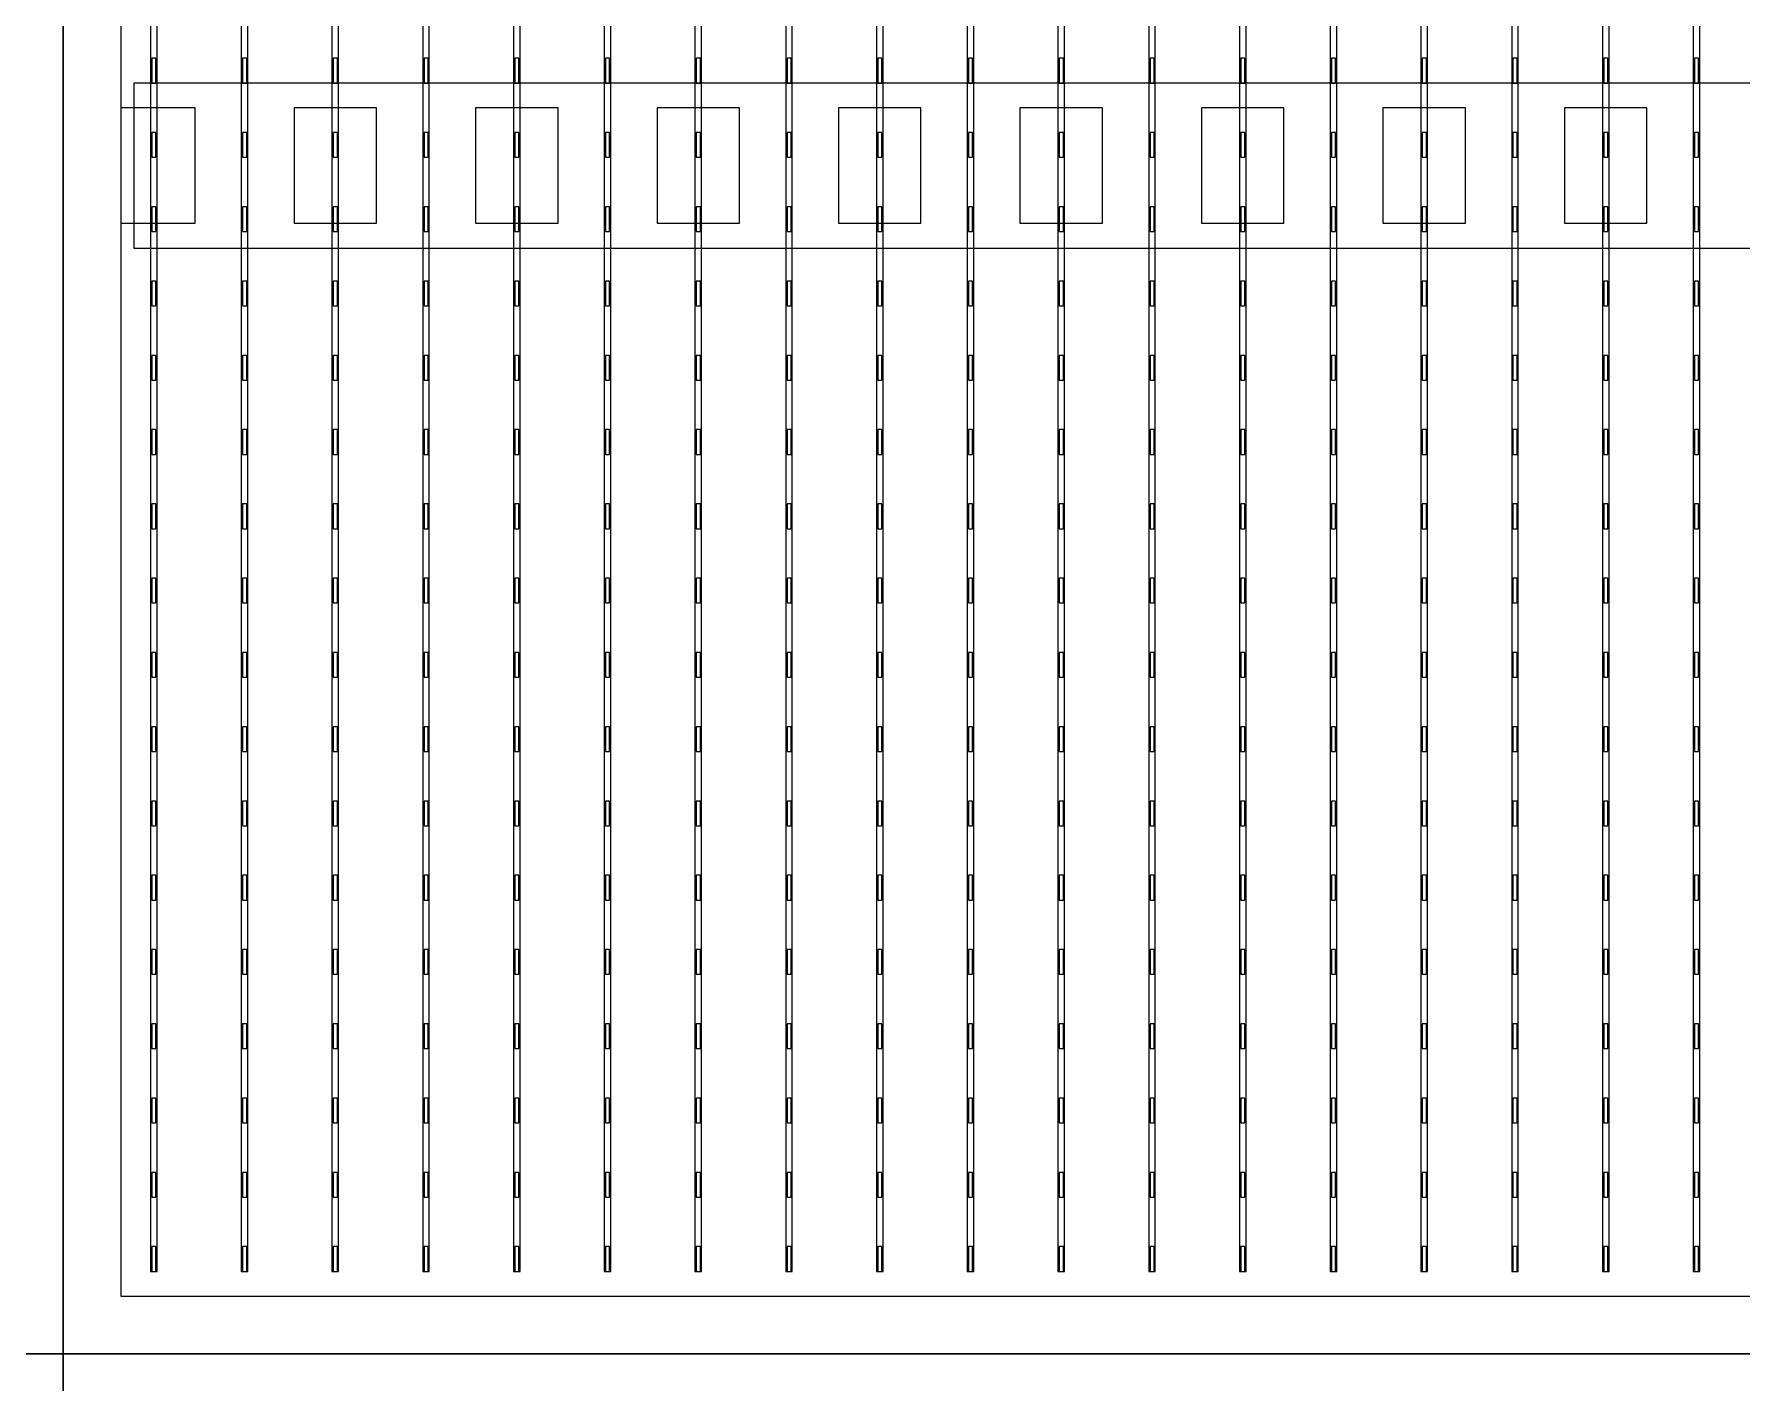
# Model space of a CAD drawing. Header units: millimetres. Extents: x -18 to 142, y -7 to 153.
# Drawn here: x 41.09 to 51.44, y 124.72 to 132.9 of the extents above; entities that cross this region are included whole.
import ezdxf

# ---------------------------------------------------------------- set-up
doc = ezdxf.new("R2010")
doc.units = ezdxf.units.MM
for name, color, linetype in [('BUSBARS', 3, 'Continuous'), ('CELLS', 5, 'Continuous'), ('CONTACT_PADS', 2, 'Continuous'), ('DICING', 4, 'Continuous'), ('FINGERS', 1, 'Continuous'), ('INSULATION', 2, 'Continuous')]:
    doc.layers.add(name, color=color, linetype=linetype)

msp = doc.modelspace()

# ---------------------------------------------------------------- linework, layer by layer
at = {"layer": 'BUSBARS'}
msp.add_lwpolyline([(61.74, 131.6), (61.74, 132.6), (41.7, 132.6), (41.7, 131.6), (61.74, 131.6)], close=True, dxfattribs=at)
at = {"layer": 'CELLS'}
for points in [[(41.27, 124.9), (41.27, 145.8), (20.37, 145.8), (20.37, 124.9), (41.27, 124.9)], [(62.17, 124.9), (62.17, 145.8), (41.27, 145.8), (41.27, 124.9), (62.17, 124.9)], [(41.27, 104), (41.27, 124.9), (20.37, 124.9), (20.37, 104), (41.27, 104)], [(62.17, 104), (62.17, 124.9), (41.27, 124.9), (41.27, 104), (62.17, 104)]]:
    msp.add_lwpolyline(points, close=True, dxfattribs=at)
at = {"layer": 'CONTACT_PADS'}
for points in [[(41.833, 132.6), (41.833, 132.75), (41.808, 132.75), (41.808, 132.6), (41.833, 132.6)], [(42.383, 132.6), (42.383, 132.75), (42.358, 132.75), (42.358, 132.6), (42.383, 132.6)], [(42.933, 132.6), (42.933, 132.75), (42.908, 132.75), (42.908, 132.6), (42.933, 132.6)], [(43.483, 132.6), (43.483, 132.75), (43.458, 132.75), (43.458, 132.6), (43.483, 132.6)], [(44.033, 132.6), (44.033, 132.75), (44.008, 132.75), (44.008, 132.6), (44.033, 132.6)], [(44.583, 132.6), (44.583, 132.75), (44.558, 132.75), (44.558, 132.6), (44.583, 132.6)], [(45.133, 132.6), (45.133, 132.75), (45.108, 132.75), (45.108, 132.6), (45.133, 132.6)], [(45.683, 132.6), (45.683, 132.75), (45.658, 132.75), (45.658, 132.6), (45.683, 132.6)], [(46.233, 132.6), (46.233, 132.75), (46.208, 132.75), (46.208, 132.6), (46.233, 132.6)], [(46.783, 132.6), (46.783, 132.75), (46.758, 132.75), (46.758, 132.6), (46.783, 132.6)], [(47.333, 132.6), (47.333, 132.75), (47.308, 132.75), (47.308, 132.6), (47.333, 132.6)], [(47.883, 132.6), (47.883, 132.75), (47.858, 132.75), (47.858, 132.6), (47.883, 132.6)], [(48.433, 132.6), (48.433, 132.75), (48.408, 132.75), (48.408, 132.6), (48.433, 132.6)], [(48.983, 132.6), (48.983, 132.75), (48.958, 132.75), (48.958, 132.6), (48.983, 132.6)], [(49.533, 132.6), (49.533, 132.75), (49.508, 132.75), (49.508, 132.6), (49.533, 132.6)], [(50.083, 132.6), (50.083, 132.75), (50.058, 132.75), (50.058, 132.6), (50.083, 132.6)], [(50.633, 132.6), (50.633, 132.75), (50.608, 132.75), (50.608, 132.6), (50.633, 132.6)], [(51.183, 132.6), (51.183, 132.75), (51.158, 132.75), (51.158, 132.6), (51.183, 132.6)], [(41.833, 132.15), (41.833, 132.3), (41.808, 132.3), (41.808, 132.15), (41.833, 132.15)], [(42.383, 132.15), (42.383, 132.3), (42.358, 132.3), (42.358, 132.15), (42.383, 132.15)], [(42.933, 132.15), (42.933, 132.3), (42.908, 132.3), (42.908, 132.15), (42.933, 132.15)], [(43.483, 132.15), (43.483, 132.3), (43.458, 132.3), (43.458, 132.15), (43.483, 132.15)], [(44.033, 132.15), (44.033, 132.3), (44.008, 132.3), (44.008, 132.15), (44.033, 132.15)], [(44.583, 132.15), (44.583, 132.3), (44.558, 132.3), (44.558, 132.15), (44.583, 132.15)], [(45.133, 132.15), (45.133, 132.3), (45.108, 132.3), (45.108, 132.15), (45.133, 132.15)], [(45.683, 132.15), (45.683, 132.3), (45.658, 132.3), (45.658, 132.15), (45.683, 132.15)], [(46.233, 132.15), (46.233, 132.3), (46.208, 132.3), (46.208, 132.15), (46.233, 132.15)], [(46.783, 132.15), (46.783, 132.3), (46.758, 132.3), (46.758, 132.15), (46.783, 132.15)], [(47.333, 132.15), (47.333, 132.3), (47.308, 132.3), (47.308, 132.15), (47.333, 132.15)], [(47.883, 132.15), (47.883, 132.3), (47.858, 132.3), (47.858, 132.15), (47.883, 132.15)], [(48.433, 132.15), (48.433, 132.3), (48.408, 132.3), (48.408, 132.15), (48.433, 132.15)], [(48.983, 132.15), (48.983, 132.3), (48.958, 132.3), (48.958, 132.15), (48.983, 132.15)], [(49.533, 132.15), (49.533, 132.3), (49.508, 132.3), (49.508, 132.15), (49.533, 132.15)], [(50.083, 132.15), (50.083, 132.3), (50.058, 132.3), (50.058, 132.15), (50.083, 132.15)], [(50.633, 132.15), (50.633, 132.3), (50.608, 132.3), (50.608, 132.15), (50.633, 132.15)], [(51.183, 132.15), (51.183, 132.3), (51.158, 132.3), (51.158, 132.15), (51.183, 132.15)], [(41.833, 131.7), (41.833, 131.85), (41.808, 131.85), (41.808, 131.7), (41.833, 131.7)], [(42.383, 131.7), (42.383, 131.85), (42.358, 131.85), (42.358, 131.7), (42.383, 131.7)], [(42.933, 131.7), (42.933, 131.85), (42.908, 131.85), (42.908, 131.7), (42.933, 131.7)], [(43.483, 131.7), (43.483, 131.85), (43.458, 131.85), (43.458, 131.7), (43.483, 131.7)], [(44.033, 131.7), (44.033, 131.85), (44.008, 131.85), (44.008, 131.7), (44.033, 131.7)], [(44.583, 131.7), (44.583, 131.85), (44.558, 131.85), (44.558, 131.7), (44.583, 131.7)], [(45.133, 131.7), (45.133, 131.85), (45.108, 131.85), (45.108, 131.7), (45.133, 131.7)], [(45.683, 131.7), (45.683, 131.85), (45.658, 131.85), (45.658, 131.7), (45.683, 131.7)], [(46.233, 131.7), (46.233, 131.85), (46.208, 131.85), (46.208, 131.7), (46.233, 131.7)], [(46.783, 131.7), (46.783, 131.85), (46.758, 131.85), (46.758, 131.7), (46.783, 131.7)], [(47.333, 131.7), (47.333, 131.85), (47.308, 131.85), (47.308, 131.7), (47.333, 131.7)], [(47.883, 131.7), (47.883, 131.85), (47.858, 131.85), (47.858, 131.7), (47.883, 131.7)], [(48.433, 131.7), (48.433, 131.85), (48.408, 131.85), (48.408, 131.7), (48.433, 131.7)], [(48.983, 131.7), (48.983, 131.85), (48.958, 131.85), (48.958, 131.7), (48.983, 131.7)], [(49.533, 131.7), (49.533, 131.85), (49.508, 131.85), (49.508, 131.7), (49.533, 131.7)], [(50.083, 131.7), (50.083, 131.85), (50.058, 131.85), (50.058, 131.7), (50.083, 131.7)], [(50.633, 131.7), (50.633, 131.85), (50.608, 131.85), (50.608, 131.7), (50.633, 131.7)], [(51.183, 131.7), (51.183, 131.85), (51.158, 131.85), (51.158, 131.7), (51.183, 131.7)], [(41.833, 131.25), (41.833, 131.4), (41.808, 131.4), (41.808, 131.25), (41.833, 131.25)], [(42.383, 131.25), (42.383, 131.4), (42.358, 131.4), (42.358, 131.25), (42.383, 131.25)], [(42.933, 131.25), (42.933, 131.4), (42.908, 131.4), (42.908, 131.25), (42.933, 131.25)], [(43.483, 131.25), (43.483, 131.4), (43.458, 131.4), (43.458, 131.25), (43.483, 131.25)], [(44.033, 131.25), (44.033, 131.4), (44.008, 131.4), (44.008, 131.25), (44.033, 131.25)], [(44.583, 131.25), (44.583, 131.4), (44.558, 131.4), (44.558, 131.25), (44.583, 131.25)], [(45.133, 131.25), (45.133, 131.4), (45.108, 131.4), (45.108, 131.25), (45.133, 131.25)], [(45.683, 131.25), (45.683, 131.4), (45.658, 131.4), (45.658, 131.25), (45.683, 131.25)], [(46.233, 131.25), (46.233, 131.4), (46.208, 131.4), (46.208, 131.25), (46.233, 131.25)], [(46.783, 131.25), (46.783, 131.4), (46.758, 131.4), (46.758, 131.25), (46.783, 131.25)], [(47.333, 131.25), (47.333, 131.4), (47.308, 131.4), (47.308, 131.25), (47.333, 131.25)], [(47.883, 131.25), (47.883, 131.4), (47.858, 131.4), (47.858, 131.25), (47.883, 131.25)], [(48.433, 131.25), (48.433, 131.4), (48.408, 131.4), (48.408, 131.25), (48.433, 131.25)], [(48.983, 131.25), (48.983, 131.4), (48.958, 131.4), (48.958, 131.25), (48.983, 131.25)], [(49.533, 131.25), (49.533, 131.4), (49.508, 131.4), (49.508, 131.25), (49.533, 131.25)], [(50.083, 131.25), (50.083, 131.4), (50.058, 131.4), (50.058, 131.25), (50.083, 131.25)], [(50.633, 131.25), (50.633, 131.4), (50.608, 131.4), (50.608, 131.25), (50.633, 131.25)], [(51.183, 131.25), (51.183, 131.4), (51.158, 131.4), (51.158, 131.25), (51.183, 131.25)], [(41.833, 130.8), (41.833, 130.95), (41.808, 130.95), (41.808, 130.8), (41.833, 130.8)], [(42.383, 130.8), (42.383, 130.95), (42.358, 130.95), (42.358, 130.8), (42.383, 130.8)], [(42.933, 130.8), (42.933, 130.95), (42.908, 130.95), (42.908, 130.8), (42.933, 130.8)], [(43.483, 130.8), (43.483, 130.95), (43.458, 130.95), (43.458, 130.8), (43.483, 130.8)], [(44.033, 130.8), (44.033, 130.95), (44.008, 130.95), (44.008, 130.8), (44.033, 130.8)], [(44.583, 130.8), (44.583, 130.95), (44.558, 130.95), (44.558, 130.8), (44.583, 130.8)], [(45.133, 130.8), (45.133, 130.95), (45.108, 130.95), (45.108, 130.8), (45.133, 130.8)], [(45.683, 130.8), (45.683, 130.95), (45.658, 130.95), (45.658, 130.8), (45.683, 130.8)], [(46.233, 130.8), (46.233, 130.95), (46.208, 130.95), (46.208, 130.8), (46.233, 130.8)], [(46.783, 130.8), (46.783, 130.95), (46.758, 130.95), (46.758, 130.8), (46.783, 130.8)], [(47.333, 130.8), (47.333, 130.95), (47.308, 130.95), (47.308, 130.8), (47.333, 130.8)], [(47.883, 130.8), (47.883, 130.95), (47.858, 130.95), (47.858, 130.8), (47.883, 130.8)], [(48.433, 130.8), (48.433, 130.95), (48.408, 130.95), (48.408, 130.8), (48.433, 130.8)], [(48.983, 130.8), (48.983, 130.95), (48.958, 130.95), (48.958, 130.8), (48.983, 130.8)], [(49.533, 130.8), (49.533, 130.95), (49.508, 130.95), (49.508, 130.8), (49.533, 130.8)], [(50.083, 130.8), (50.083, 130.95), (50.058, 130.95), (50.058, 130.8), (50.083, 130.8)], [(50.633, 130.8), (50.633, 130.95), (50.608, 130.95), (50.608, 130.8), (50.633, 130.8)], [(51.183, 130.8), (51.183, 130.95), (51.158, 130.95), (51.158, 130.8), (51.183, 130.8)], [(41.833, 130.35), (41.833, 130.5), (41.808, 130.5), (41.808, 130.35), (41.833, 130.35)], [(42.383, 130.35), (42.383, 130.5), (42.358, 130.5), (42.358, 130.35), (42.383, 130.35)], [(42.933, 130.35), (42.933, 130.5), (42.908, 130.5), (42.908, 130.35), (42.933, 130.35)], [(43.483, 130.35), (43.483, 130.5), (43.458, 130.5), (43.458, 130.35), (43.483, 130.35)], [(44.033, 130.35), (44.033, 130.5), (44.008, 130.5), (44.008, 130.35), (44.033, 130.35)], [(44.583, 130.35), (44.583, 130.5), (44.558, 130.5), (44.558, 130.35), (44.583, 130.35)], [(45.133, 130.35), (45.133, 130.5), (45.108, 130.5), (45.108, 130.35), (45.133, 130.35)], [(45.683, 130.35), (45.683, 130.5), (45.658, 130.5), (45.658, 130.35), (45.683, 130.35)], [(46.233, 130.35), (46.233, 130.5), (46.208, 130.5), (46.208, 130.35), (46.233, 130.35)], [(46.783, 130.35), (46.783, 130.5), (46.758, 130.5), (46.758, 130.35), (46.783, 130.35)], [(47.333, 130.35), (47.333, 130.5), (47.308, 130.5), (47.308, 130.35), (47.333, 130.35)], [(47.883, 130.35), (47.883, 130.5), (47.858, 130.5), (47.858, 130.35), (47.883, 130.35)], [(48.433, 130.35), (48.433, 130.5), (48.408, 130.5), (48.408, 130.35), (48.433, 130.35)], [(48.983, 130.35), (48.983, 130.5), (48.958, 130.5), (48.958, 130.35), (48.983, 130.35)], [(49.533, 130.35), (49.533, 130.5), (49.508, 130.5), (49.508, 130.35), (49.533, 130.35)], [(50.083, 130.35), (50.083, 130.5), (50.058, 130.5), (50.058, 130.35), (50.083, 130.35)], [(50.633, 130.35), (50.633, 130.5), (50.608, 130.5), (50.608, 130.35), (50.633, 130.35)], [(51.183, 130.35), (51.183, 130.5), (51.158, 130.5), (51.158, 130.35), (51.183, 130.35)], [(41.833, 129.9), (41.833, 130.05), (41.808, 130.05), (41.808, 129.9), (41.833, 129.9)], [(42.383, 129.9), (42.383, 130.05), (42.358, 130.05), (42.358, 129.9), (42.383, 129.9)], [(42.933, 129.9), (42.933, 130.05), (42.908, 130.05), (42.908, 129.9), (42.933, 129.9)], [(43.483, 129.9), (43.483, 130.05), (43.458, 130.05), (43.458, 129.9), (43.483, 129.9)], [(44.033, 129.9), (44.033, 130.05), (44.008, 130.05), (44.008, 129.9), (44.033, 129.9)], [(44.583, 129.9), (44.583, 130.05), (44.558, 130.05), (44.558, 129.9), (44.583, 129.9)], [(45.133, 129.9), (45.133, 130.05), (45.108, 130.05), (45.108, 129.9), (45.133, 129.9)], [(45.683, 129.9), (45.683, 130.05), (45.658, 130.05), (45.658, 129.9), (45.683, 129.9)], [(46.233, 129.9), (46.233, 130.05), (46.208, 130.05), (46.208, 129.9), (46.233, 129.9)], [(46.783, 129.9), (46.783, 130.05), (46.758, 130.05), (46.758, 129.9), (46.783, 129.9)], [(47.333, 129.9), (47.333, 130.05), (47.308, 130.05), (47.308, 129.9), (47.333, 129.9)], [(47.883, 129.9), (47.883, 130.05), (47.858, 130.05), (47.858, 129.9), (47.883, 129.9)], [(48.433, 129.9), (48.433, 130.05), (48.408, 130.05), (48.408, 129.9), (48.433, 129.9)], [(48.983, 129.9), (48.983, 130.05), (48.958, 130.05), (48.958, 129.9), (48.983, 129.9)], [(49.533, 129.9), (49.533, 130.05), (49.508, 130.05), (49.508, 129.9), (49.533, 129.9)], [(50.083, 129.9), (50.083, 130.05), (50.058, 130.05), (50.058, 129.9), (50.083, 129.9)], [(50.633, 129.9), (50.633, 130.05), (50.608, 130.05), (50.608, 129.9), (50.633, 129.9)], [(51.183, 129.9), (51.183, 130.05), (51.158, 130.05), (51.158, 129.9), (51.183, 129.9)], [(41.833, 129.45), (41.833, 129.6), (41.808, 129.6), (41.808, 129.45), (41.833, 129.45)], [(42.383, 129.45), (42.383, 129.6), (42.358, 129.6), (42.358, 129.45), (42.383, 129.45)], [(42.933, 129.45), (42.933, 129.6), (42.908, 129.6), (42.908, 129.45), (42.933, 129.45)], [(43.483, 129.45), (43.483, 129.6), (43.458, 129.6), (43.458, 129.45), (43.483, 129.45)], [(44.033, 129.45), (44.033, 129.6), (44.008, 129.6), (44.008, 129.45), (44.033, 129.45)], [(44.583, 129.45), (44.583, 129.6), (44.558, 129.6), (44.558, 129.45), (44.583, 129.45)], [(45.133, 129.45), (45.133, 129.6), (45.108, 129.6), (45.108, 129.45), (45.133, 129.45)], [(45.683, 129.45), (45.683, 129.6), (45.658, 129.6), (45.658, 129.45), (45.683, 129.45)], [(46.233, 129.45), (46.233, 129.6), (46.208, 129.6), (46.208, 129.45), (46.233, 129.45)], [(46.783, 129.45), (46.783, 129.6), (46.758, 129.6), (46.758, 129.45), (46.783, 129.45)], [(47.333, 129.45), (47.333, 129.6), (47.308, 129.6), (47.308, 129.45), (47.333, 129.45)], [(47.883, 129.45), (47.883, 129.6), (47.858, 129.6), (47.858, 129.45), (47.883, 129.45)], [(48.433, 129.45), (48.433, 129.6), (48.408, 129.6), (48.408, 129.45), (48.433, 129.45)], [(48.983, 129.45), (48.983, 129.6), (48.958, 129.6), (48.958, 129.45), (48.983, 129.45)], [(49.533, 129.45), (49.533, 129.6), (49.508, 129.6), (49.508, 129.45), (49.533, 129.45)], [(50.083, 129.45), (50.083, 129.6), (50.058, 129.6), (50.058, 129.45), (50.083, 129.45)], [(50.633, 129.45), (50.633, 129.6), (50.608, 129.6), (50.608, 129.45), (50.633, 129.45)], [(51.183, 129.45), (51.183, 129.6), (51.158, 129.6), (51.158, 129.45), (51.183, 129.45)], [(41.833, 129), (41.833, 129.15), (41.808, 129.15), (41.808, 129), (41.833, 129)], [(42.383, 129), (42.383, 129.15), (42.358, 129.15), (42.358, 129), (42.383, 129)], [(42.933, 129), (42.933, 129.15), (42.908, 129.15), (42.908, 129), (42.933, 129)], [(43.483, 129), (43.483, 129.15), (43.458, 129.15), (43.458, 129), (43.483, 129)], [(44.033, 129), (44.033, 129.15), (44.008, 129.15), (44.008, 129), (44.033, 129)], [(44.583, 129), (44.583, 129.15), (44.558, 129.15), (44.558, 129), (44.583, 129)], [(45.133, 129), (45.133, 129.15), (45.108, 129.15), (45.108, 129), (45.133, 129)], [(45.683, 129), (45.683, 129.15), (45.658, 129.15), (45.658, 129), (45.683, 129)], [(46.233, 129), (46.233, 129.15), (46.208, 129.15), (46.208, 129), (46.233, 129)], [(46.783, 129), (46.783, 129.15), (46.758, 129.15), (46.758, 129), (46.783, 129)], [(47.333, 129), (47.333, 129.15), (47.308, 129.15), (47.308, 129), (47.333, 129)], [(47.883, 129), (47.883, 129.15), (47.858, 129.15), (47.858, 129), (47.883, 129)], [(48.433, 129), (48.433, 129.15), (48.408, 129.15), (48.408, 129), (48.433, 129)], [(48.983, 129), (48.983, 129.15), (48.958, 129.15), (48.958, 129), (48.983, 129)], [(49.533, 129), (49.533, 129.15), (49.508, 129.15), (49.508, 129), (49.533, 129)], [(50.083, 129), (50.083, 129.15), (50.058, 129.15), (50.058, 129), (50.083, 129)], [(50.633, 129), (50.633, 129.15), (50.608, 129.15), (50.608, 129), (50.633, 129)], [(51.183, 129), (51.183, 129.15), (51.158, 129.15), (51.158, 129), (51.183, 129)], [(41.833, 128.55), (41.833, 128.7), (41.808, 128.7), (41.808, 128.55), (41.833, 128.55)], [(42.383, 128.55), (42.383, 128.7), (42.358, 128.7), (42.358, 128.55), (42.383, 128.55)], [(42.933, 128.55), (42.933, 128.7), (42.908, 128.7), (42.908, 128.55), (42.933, 128.55)], [(43.483, 128.55), (43.483, 128.7), (43.458, 128.7), (43.458, 128.55), (43.483, 128.55)], [(44.033, 128.55), (44.033, 128.7), (44.008, 128.7), (44.008, 128.55), (44.033, 128.55)], [(44.583, 128.55), (44.583, 128.7), (44.558, 128.7), (44.558, 128.55), (44.583, 128.55)], [(45.133, 128.55), (45.133, 128.7), (45.108, 128.7), (45.108, 128.55), (45.133, 128.55)], [(45.683, 128.55), (45.683, 128.7), (45.658, 128.7), (45.658, 128.55), (45.683, 128.55)], [(46.233, 128.55), (46.233, 128.7), (46.208, 128.7), (46.208, 128.55), (46.233, 128.55)], [(46.783, 128.55), (46.783, 128.7), (46.758, 128.7), (46.758, 128.55), (46.783, 128.55)], [(47.333, 128.55), (47.333, 128.7), (47.308, 128.7), (47.308, 128.55), (47.333, 128.55)], [(47.883, 128.55), (47.883, 128.7), (47.858, 128.7), (47.858, 128.55), (47.883, 128.55)], [(48.433, 128.55), (48.433, 128.7), (48.408, 128.7), (48.408, 128.55), (48.433, 128.55)], [(48.983, 128.55), (48.983, 128.7), (48.958, 128.7), (48.958, 128.55), (48.983, 128.55)], [(49.533, 128.55), (49.533, 128.7), (49.508, 128.7), (49.508, 128.55), (49.533, 128.55)], [(50.083, 128.55), (50.083, 128.7), (50.058, 128.7), (50.058, 128.55), (50.083, 128.55)], [(50.633, 128.55), (50.633, 128.7), (50.608, 128.7), (50.608, 128.55), (50.633, 128.55)], [(51.183, 128.55), (51.183, 128.7), (51.158, 128.7), (51.158, 128.55), (51.183, 128.55)], [(41.833, 128.1), (41.833, 128.25), (41.808, 128.25), (41.808, 128.1), (41.833, 128.1)], [(42.383, 128.1), (42.383, 128.25), (42.358, 128.25), (42.358, 128.1), (42.383, 128.1)], [(42.933, 128.1), (42.933, 128.25), (42.908, 128.25), (42.908, 128.1), (42.933, 128.1)], [(43.483, 128.1), (43.483, 128.25), (43.458, 128.25), (43.458, 128.1), (43.483, 128.1)], [(44.033, 128.1), (44.033, 128.25), (44.008, 128.25), (44.008, 128.1), (44.033, 128.1)], [(44.583, 128.1), (44.583, 128.25), (44.558, 128.25), (44.558, 128.1), (44.583, 128.1)], [(45.133, 128.1), (45.133, 128.25), (45.108, 128.25), (45.108, 128.1), (45.133, 128.1)], [(45.683, 128.1), (45.683, 128.25), (45.658, 128.25), (45.658, 128.1), (45.683, 128.1)], [(46.233, 128.1), (46.233, 128.25), (46.208, 128.25), (46.208, 128.1), (46.233, 128.1)], [(46.783, 128.1), (46.783, 128.25), (46.758, 128.25), (46.758, 128.1), (46.783, 128.1)], [(47.333, 128.1), (47.333, 128.25), (47.308, 128.25), (47.308, 128.1), (47.333, 128.1)], [(47.883, 128.1), (47.883, 128.25), (47.858, 128.25), (47.858, 128.1), (47.883, 128.1)], [(48.433, 128.1), (48.433, 128.25), (48.408, 128.25), (48.408, 128.1), (48.433, 128.1)], [(48.983, 128.1), (48.983, 128.25), (48.958, 128.25), (48.958, 128.1), (48.983, 128.1)], [(49.533, 128.1), (49.533, 128.25), (49.508, 128.25), (49.508, 128.1), (49.533, 128.1)], [(50.083, 128.1), (50.083, 128.25), (50.058, 128.25), (50.058, 128.1), (50.083, 128.1)], [(50.633, 128.1), (50.633, 128.25), (50.608, 128.25), (50.608, 128.1), (50.633, 128.1)], [(51.183, 128.1), (51.183, 128.25), (51.158, 128.25), (51.158, 128.1), (51.183, 128.1)], [(41.833, 127.65), (41.833, 127.8), (41.808, 127.8), (41.808, 127.65), (41.833, 127.65)], [(42.383, 127.65), (42.383, 127.8), (42.358, 127.8), (42.358, 127.65), (42.383, 127.65)], [(42.933, 127.65), (42.933, 127.8), (42.908, 127.8), (42.908, 127.65), (42.933, 127.65)], [(43.483, 127.65), (43.483, 127.8), (43.458, 127.8), (43.458, 127.65), (43.483, 127.65)], [(44.033, 127.65), (44.033, 127.8), (44.008, 127.8), (44.008, 127.65), (44.033, 127.65)], [(44.583, 127.65), (44.583, 127.8), (44.558, 127.8), (44.558, 127.65), (44.583, 127.65)], [(45.133, 127.65), (45.133, 127.8), (45.108, 127.8), (45.108, 127.65), (45.133, 127.65)], [(45.683, 127.65), (45.683, 127.8), (45.658, 127.8), (45.658, 127.65), (45.683, 127.65)], [(46.233, 127.65), (46.233, 127.8), (46.208, 127.8), (46.208, 127.65), (46.233, 127.65)], [(46.783, 127.65), (46.783, 127.8), (46.758, 127.8), (46.758, 127.65), (46.783, 127.65)], [(47.333, 127.65), (47.333, 127.8), (47.308, 127.8), (47.308, 127.65), (47.333, 127.65)], [(47.883, 127.65), (47.883, 127.8), (47.858, 127.8), (47.858, 127.65), (47.883, 127.65)], [(48.433, 127.65), (48.433, 127.8), (48.408, 127.8), (48.408, 127.65), (48.433, 127.65)], [(48.983, 127.65), (48.983, 127.8), (48.958, 127.8), (48.958, 127.65), (48.983, 127.65)], [(49.533, 127.65), (49.533, 127.8), (49.508, 127.8), (49.508, 127.65), (49.533, 127.65)], [(50.083, 127.65), (50.083, 127.8), (50.058, 127.8), (50.058, 127.65), (50.083, 127.65)], [(50.633, 127.65), (50.633, 127.8), (50.608, 127.8), (50.608, 127.65), (50.633, 127.65)], [(51.183, 127.65), (51.183, 127.8), (51.158, 127.8), (51.158, 127.65), (51.183, 127.65)], [(41.833, 127.2), (41.833, 127.35), (41.808, 127.35), (41.808, 127.2), (41.833, 127.2)], [(42.383, 127.2), (42.383, 127.35), (42.358, 127.35), (42.358, 127.2), (42.383, 127.2)], [(42.933, 127.2), (42.933, 127.35), (42.908, 127.35), (42.908, 127.2), (42.933, 127.2)], [(43.483, 127.2), (43.483, 127.35), (43.458, 127.35), (43.458, 127.2), (43.483, 127.2)], [(44.033, 127.2), (44.033, 127.35), (44.008, 127.35), (44.008, 127.2), (44.033, 127.2)], [(44.583, 127.2), (44.583, 127.35), (44.558, 127.35), (44.558, 127.2), (44.583, 127.2)], [(45.133, 127.2), (45.133, 127.35), (45.108, 127.35), (45.108, 127.2), (45.133, 127.2)], [(45.683, 127.2), (45.683, 127.35), (45.658, 127.35), (45.658, 127.2), (45.683, 127.2)], [(46.233, 127.2), (46.233, 127.35), (46.208, 127.35), (46.208, 127.2), (46.233, 127.2)], [(46.783, 127.2), (46.783, 127.35), (46.758, 127.35), (46.758, 127.2), (46.783, 127.2)], [(47.333, 127.2), (47.333, 127.35), (47.308, 127.35), (47.308, 127.2), (47.333, 127.2)], [(47.883, 127.2), (47.883, 127.35), (47.858, 127.35), (47.858, 127.2), (47.883, 127.2)], [(48.433, 127.2), (48.433, 127.35), (48.408, 127.35), (48.408, 127.2), (48.433, 127.2)], [(48.983, 127.2), (48.983, 127.35), (48.958, 127.35), (48.958, 127.2), (48.983, 127.2)], [(49.533, 127.2), (49.533, 127.35), (49.508, 127.35), (49.508, 127.2), (49.533, 127.2)], [(50.083, 127.2), (50.083, 127.35), (50.058, 127.35), (50.058, 127.2), (50.083, 127.2)], [(50.633, 127.2), (50.633, 127.35), (50.608, 127.35), (50.608, 127.2), (50.633, 127.2)], [(51.183, 127.2), (51.183, 127.35), (51.158, 127.35), (51.158, 127.2), (51.183, 127.2)], [(41.833, 126.75), (41.833, 126.9), (41.808, 126.9), (41.808, 126.75), (41.833, 126.75)], [(42.383, 126.75), (42.383, 126.9), (42.358, 126.9), (42.358, 126.75), (42.383, 126.75)], [(42.933, 126.75), (42.933, 126.9), (42.908, 126.9), (42.908, 126.75), (42.933, 126.75)], [(43.483, 126.75), (43.483, 126.9), (43.458, 126.9), (43.458, 126.75), (43.483, 126.75)], [(44.033, 126.75), (44.033, 126.9), (44.008, 126.9), (44.008, 126.75), (44.033, 126.75)], [(44.583, 126.75), (44.583, 126.9), (44.558, 126.9), (44.558, 126.75), (44.583, 126.75)], [(45.133, 126.75), (45.133, 126.9), (45.108, 126.9), (45.108, 126.75), (45.133, 126.75)], [(45.683, 126.75), (45.683, 126.9), (45.658, 126.9), (45.658, 126.75), (45.683, 126.75)], [(46.233, 126.75), (46.233, 126.9), (46.208, 126.9), (46.208, 126.75), (46.233, 126.75)], [(46.783, 126.75), (46.783, 126.9), (46.758, 126.9), (46.758, 126.75), (46.783, 126.75)], [(47.333, 126.75), (47.333, 126.9), (47.308, 126.9), (47.308, 126.75), (47.333, 126.75)], [(47.883, 126.75), (47.883, 126.9), (47.858, 126.9), (47.858, 126.75), (47.883, 126.75)], [(48.433, 126.75), (48.433, 126.9), (48.408, 126.9), (48.408, 126.75), (48.433, 126.75)], [(48.983, 126.75), (48.983, 126.9), (48.958, 126.9), (48.958, 126.75), (48.983, 126.75)], [(49.533, 126.75), (49.533, 126.9), (49.508, 126.9), (49.508, 126.75), (49.533, 126.75)], [(50.083, 126.75), (50.083, 126.9), (50.058, 126.9), (50.058, 126.75), (50.083, 126.75)], [(50.633, 126.75), (50.633, 126.9), (50.608, 126.9), (50.608, 126.75), (50.633, 126.75)], [(51.183, 126.75), (51.183, 126.9), (51.158, 126.9), (51.158, 126.75), (51.183, 126.75)], [(41.833, 126.3), (41.833, 126.45), (41.808, 126.45), (41.808, 126.3), (41.833, 126.3)], [(42.383, 126.3), (42.383, 126.45), (42.358, 126.45), (42.358, 126.3), (42.383, 126.3)], [(42.933, 126.3), (42.933, 126.45), (42.908, 126.45), (42.908, 126.3), (42.933, 126.3)], [(43.483, 126.3), (43.483, 126.45), (43.458, 126.45), (43.458, 126.3), (43.483, 126.3)], [(44.033, 126.3), (44.033, 126.45), (44.008, 126.45), (44.008, 126.3), (44.033, 126.3)], [(44.583, 126.3), (44.583, 126.45), (44.558, 126.45), (44.558, 126.3), (44.583, 126.3)], [(45.133, 126.3), (45.133, 126.45), (45.108, 126.45), (45.108, 126.3), (45.133, 126.3)], [(45.683, 126.3), (45.683, 126.45), (45.658, 126.45), (45.658, 126.3), (45.683, 126.3)], [(46.233, 126.3), (46.233, 126.45), (46.208, 126.45), (46.208, 126.3), (46.233, 126.3)], [(46.783, 126.3), (46.783, 126.45), (46.758, 126.45), (46.758, 126.3), (46.783, 126.3)], [(47.333, 126.3), (47.333, 126.45), (47.308, 126.45), (47.308, 126.3), (47.333, 126.3)], [(47.883, 126.3), (47.883, 126.45), (47.858, 126.45), (47.858, 126.3), (47.883, 126.3)], [(48.433, 126.3), (48.433, 126.45), (48.408, 126.45), (48.408, 126.3), (48.433, 126.3)], [(48.983, 126.3), (48.983, 126.45), (48.958, 126.45), (48.958, 126.3), (48.983, 126.3)], [(49.533, 126.3), (49.533, 126.45), (49.508, 126.45), (49.508, 126.3), (49.533, 126.3)], [(50.083, 126.3), (50.083, 126.45), (50.058, 126.45), (50.058, 126.3), (50.083, 126.3)], [(50.633, 126.3), (50.633, 126.45), (50.608, 126.45), (50.608, 126.3), (50.633, 126.3)], [(51.183, 126.3), (51.183, 126.45), (51.158, 126.45), (51.158, 126.3), (51.183, 126.3)], [(41.833, 125.85), (41.833, 126), (41.808, 126), (41.808, 125.85), (41.833, 125.85)], [(42.383, 125.85), (42.383, 126), (42.358, 126), (42.358, 125.85), (42.383, 125.85)], [(42.933, 125.85), (42.933, 126), (42.908, 126), (42.908, 125.85), (42.933, 125.85)], [(43.483, 125.85), (43.483, 126), (43.458, 126), (43.458, 125.85), (43.483, 125.85)], [(44.033, 125.85), (44.033, 126), (44.008, 126), (44.008, 125.85), (44.033, 125.85)], [(44.583, 125.85), (44.583, 126), (44.558, 126), (44.558, 125.85), (44.583, 125.85)], [(45.133, 125.85), (45.133, 126), (45.108, 126), (45.108, 125.85), (45.133, 125.85)], [(45.683, 125.85), (45.683, 126), (45.658, 126), (45.658, 125.85), (45.683, 125.85)], [(46.233, 125.85), (46.233, 126), (46.208, 126), (46.208, 125.85), (46.233, 125.85)], [(46.783, 125.85), (46.783, 126), (46.758, 126), (46.758, 125.85), (46.783, 125.85)], [(47.333, 125.85), (47.333, 126), (47.308, 126), (47.308, 125.85), (47.333, 125.85)], [(47.883, 125.85), (47.883, 126), (47.858, 126), (47.858, 125.85), (47.883, 125.85)], [(48.433, 125.85), (48.433, 126), (48.408, 126), (48.408, 125.85), (48.433, 125.85)], [(48.983, 125.85), (48.983, 126), (48.958, 126), (48.958, 125.85), (48.983, 125.85)], [(49.533, 125.85), (49.533, 126), (49.508, 126), (49.508, 125.85), (49.533, 125.85)], [(50.083, 125.85), (50.083, 126), (50.058, 126), (50.058, 125.85), (50.083, 125.85)], [(50.633, 125.85), (50.633, 126), (50.608, 126), (50.608, 125.85), (50.633, 125.85)], [(51.183, 125.85), (51.183, 126), (51.158, 126), (51.158, 125.85), (51.183, 125.85)], [(41.833, 125.4), (41.833, 125.55), (41.808, 125.55), (41.808, 125.4), (41.833, 125.4)], [(42.383, 125.4), (42.383, 125.55), (42.358, 125.55), (42.358, 125.4), (42.383, 125.4)], [(42.933, 125.4), (42.933, 125.55), (42.908, 125.55), (42.908, 125.4), (42.933, 125.4)], [(43.483, 125.4), (43.483, 125.55), (43.458, 125.55), (43.458, 125.4), (43.483, 125.4)], [(44.033, 125.4), (44.033, 125.55), (44.008, 125.55), (44.008, 125.4), (44.033, 125.4)], [(44.583, 125.4), (44.583, 125.55), (44.558, 125.55), (44.558, 125.4), (44.583, 125.4)], [(45.133, 125.4), (45.133, 125.55), (45.108, 125.55), (45.108, 125.4), (45.133, 125.4)], [(45.683, 125.4), (45.683, 125.55), (45.658, 125.55), (45.658, 125.4), (45.683, 125.4)], [(46.233, 125.4), (46.233, 125.55), (46.208, 125.55), (46.208, 125.4), (46.233, 125.4)], [(46.783, 125.4), (46.783, 125.55), (46.758, 125.55), (46.758, 125.4), (46.783, 125.4)], [(47.333, 125.4), (47.333, 125.55), (47.308, 125.55), (47.308, 125.4), (47.333, 125.4)], [(47.883, 125.4), (47.883, 125.55), (47.858, 125.55), (47.858, 125.4), (47.883, 125.4)], [(48.433, 125.4), (48.433, 125.55), (48.408, 125.55), (48.408, 125.4), (48.433, 125.4)], [(48.983, 125.4), (48.983, 125.55), (48.958, 125.55), (48.958, 125.4), (48.983, 125.4)], [(49.533, 125.4), (49.533, 125.55), (49.508, 125.55), (49.508, 125.4), (49.533, 125.4)], [(50.083, 125.4), (50.083, 125.55), (50.058, 125.55), (50.058, 125.4), (50.083, 125.4)], [(50.633, 125.4), (50.633, 125.55), (50.608, 125.55), (50.608, 125.4), (50.633, 125.4)], [(51.183, 125.4), (51.183, 125.55), (51.158, 125.55), (51.158, 125.4), (51.183, 125.4)]]:
    msp.add_lwpolyline(points, close=True, dxfattribs=at)
at = {"layer": 'DICING'}
for p, q in [((41.27, -7.35), (41.27, 152.65)), ((41.27, -7.35), (41.27, 152.65)), ((41.27, -7.35), (41.27, 152.65)), ((41.27, -7.35), (41.27, 152.65)), ((41.27, -7.35), (41.27, 152.65)), ((41.27, -7.35), (41.27, 152.65)), ((41.27, -7.35), (41.27, 131.75)), ((41.27, -7.35), (41.27, 131.75)), ((41.27, -7.35), (41.27, 131.75)), ((41.27, -7.35), (41.27, 131.75)), ((41.27, -7.35), (41.27, 131.75)), ((41.27, -7.35), (41.27, 131.75)), ((-17.83, 124.9), (142.17, 124.9)), ((-17.83, 124.9), (142.17, 124.9)), ((-17.83, 124.9), (142.17, 124.9)), ((-17.83, 124.9), (142.17, 124.9)), ((-17.83, 124.9), (142.17, 124.9)), ((-17.83, 124.9), (142.17, 124.9)), ((-17.83, 124.9), (142.17, 124.9)), ((-17.83, 124.9), (142.17, 124.9)), ((-17.83, 124.9), (142.17, 124.9)), ((-17.83, 124.9), (142.17, 124.9)), ((-17.83, 124.9), (142.17, 124.9)), ((-17.83, 124.9), (142.17, 124.9)), ((-17.83, 124.9), (142.17, 124.9)), ((-17.83, 124.9), (142.17, 124.9)), ((-17.83, 124.9), (142.17, 124.9)), ((-17.83, 124.9), (142.17, 124.9)), ((-17.83, 124.9), (142.17, 124.9)), ((-17.83, 124.9), (142.17, 124.9))]:
    msp.add_line(p, q, dxfattribs=at)
at = {"layer": 'FINGERS'}
for points in [[(41.84, 125.4), (41.84, 145.3), (41.8, 145.3), (41.8, 125.4), (41.84, 125.4)], [(42.39, 125.4), (42.39, 145.3), (42.35, 145.3), (42.35, 125.4), (42.39, 125.4)], [(42.94, 125.4), (42.94, 145.3), (42.9, 145.3), (42.9, 125.4), (42.94, 125.4)], [(43.49, 125.4), (43.49, 145.3), (43.45, 145.3), (43.45, 125.4), (43.49, 125.4)], [(44.04, 125.4), (44.04, 145.3), (44, 145.3), (44, 125.4), (44.04, 125.4)], [(44.59, 125.4), (44.59, 145.3), (44.55, 145.3), (44.55, 125.4), (44.59, 125.4)], [(45.14, 125.4), (45.14, 145.3), (45.1, 145.3), (45.1, 125.4), (45.14, 125.4)], [(45.69, 125.4), (45.69, 145.3), (45.65, 145.3), (45.65, 125.4), (45.69, 125.4)], [(46.24, 125.4), (46.24, 145.3), (46.2, 145.3), (46.2, 125.4), (46.24, 125.4)], [(46.79, 125.4), (46.79, 145.3), (46.75, 145.3), (46.75, 125.4), (46.79, 125.4)], [(47.34, 125.4), (47.34, 145.3), (47.3, 145.3), (47.3, 125.4), (47.34, 125.4)], [(47.89, 125.4), (47.89, 145.3), (47.85, 145.3), (47.85, 125.4), (47.89, 125.4)], [(48.44, 125.4), (48.44, 145.3), (48.4, 145.3), (48.4, 125.4), (48.44, 125.4)], [(48.99, 125.4), (48.99, 145.3), (48.95, 145.3), (48.95, 125.4), (48.99, 125.4)], [(49.54, 125.4), (49.54, 145.3), (49.5, 145.3), (49.5, 125.4), (49.54, 125.4)], [(50.09, 125.4), (50.09, 145.3), (50.05, 145.3), (50.05, 125.4), (50.09, 125.4)], [(50.64, 125.4), (50.64, 145.3), (50.6, 145.3), (50.6, 125.4), (50.64, 125.4)], [(51.19, 125.4), (51.19, 145.3), (51.15, 145.3), (51.15, 125.4), (51.19, 125.4)]]:
    msp.add_lwpolyline(points, close=True, dxfattribs=at)
at = {"layer": 'INSULATION'}
for points in [[(61.82, 125.25), (61.82, 145.45), (41.62, 145.45), (41.62, 125.25), (61.82, 125.25)], [(42.07, 131.75), (42.07, 132.45), (41.62, 132.45), (41.62, 131.75), (42.07, 131.75)], [(43.17, 131.75), (43.17, 132.45), (42.67, 132.45), (42.67, 131.75), (43.17, 131.75)], [(44.27, 131.75), (44.27, 132.45), (43.77, 132.45), (43.77, 131.75), (44.27, 131.75)], [(45.37, 131.75), (45.37, 132.45), (44.87, 132.45), (44.87, 131.75), (45.37, 131.75)], [(46.47, 131.75), (46.47, 132.45), (45.97, 132.45), (45.97, 131.75), (46.47, 131.75)], [(47.57, 131.75), (47.57, 132.45), (47.07, 132.45), (47.07, 131.75), (47.57, 131.75)], [(48.67, 131.75), (48.67, 132.45), (48.17, 132.45), (48.17, 131.75), (48.67, 131.75)], [(49.77, 131.75), (49.77, 132.45), (49.27, 132.45), (49.27, 131.75), (49.77, 131.75)], [(50.87, 131.75), (50.87, 132.45), (50.37, 132.45), (50.37, 131.75), (50.87, 131.75)]]:
    msp.add_lwpolyline(points, close=True, dxfattribs=at)

doc.saveas('drawing.dxf')
